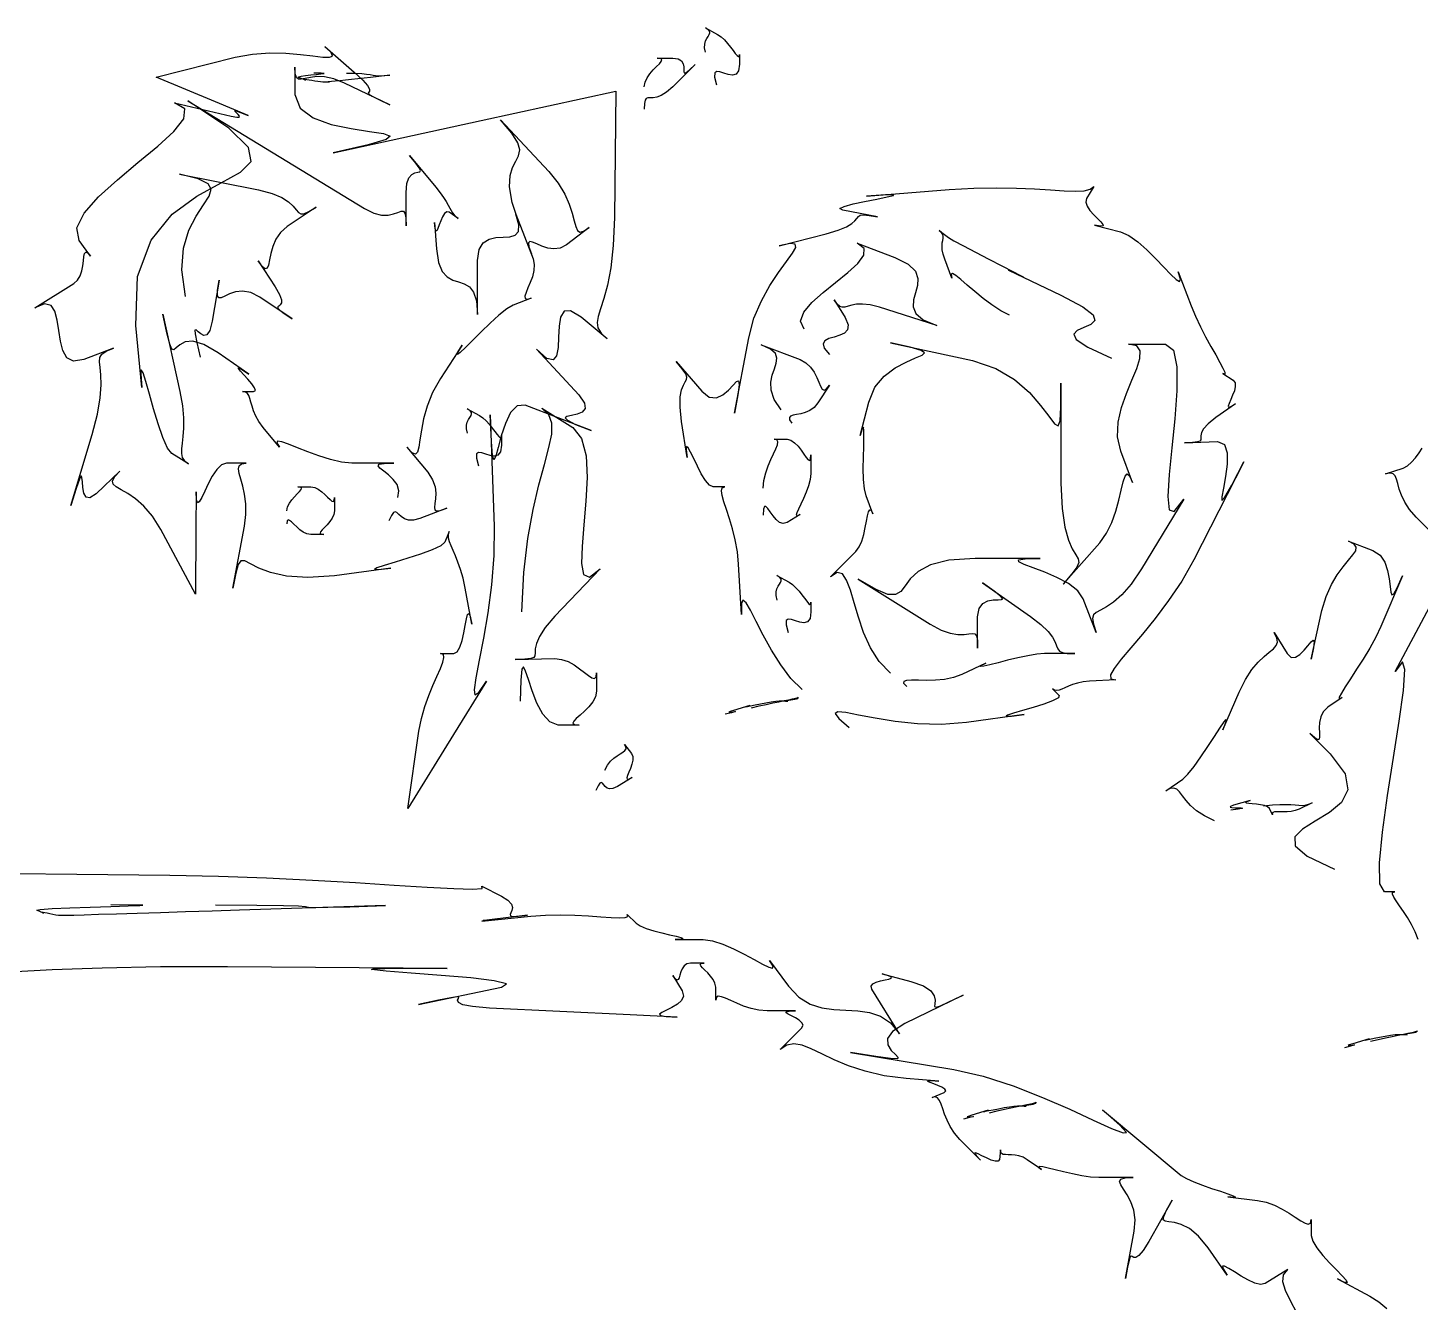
# Model space of a CAD drawing. Extents: x 1 to 224, y 2 to 223.
# Drawn here: x 104.1 to 162.6, y 169.8 to 223.3 of the extents above; entities that cross this region are included whole.
import ezdxf

# ---------------------------------------------------------------- set-up
doc = ezdxf.new("R2010")
doc.units = 0

msp = doc.modelspace()

# ---------------------------------------------------------------- linework, layer by layer
for points in [[(132.579, 222.25), (132.536, 222.438), (132.538, 222.594), (132.571, 222.723), (132.622, 222.829), (132.679, 222.917), (132.727, 222.993), (132.753, 223.062), (132.745, 223.129), (132.689, 223.198), (132.572, 223.275), (133.079, 223), (133.228, 222.899), (133.369, 222.768), (133.501, 222.62), (133.622, 222.468), (133.729, 222.323), (133.822, 222.2), (133.897, 222.11), (133.953, 222.065), (133.988, 222.078), (134, 222.162), (134, 221.75), (133.961, 221.47), (133.856, 221.329), (133.705, 221.291), (133.529, 221.319), (133.347, 221.378), (133.178, 221.433), (133.044, 221.447), (132.962, 221.384), (132.954, 221.209), (133.039, 220.886)], [(120.54, 193.75), (120.642, 194.275), (120.785, 194.774), (120.952, 195.24), (121.128, 195.666), (121.296, 196.045), (121.44, 196.371), (121.544, 196.636), (121.591, 196.834), (121.565, 196.957), (121.45, 197), (122, 197), (122.148, 197.075), (122.264, 197.274), (122.355, 197.553), (122.426, 197.871), (122.484, 198.186), (122.534, 198.455), (122.581, 198.637), (122.632, 198.69), (122.693, 198.57), (122.768, 198.238), (122.485, 199.75), (122.392, 200.172), (122.288, 200.535), (122.18, 200.845), (122.073, 201.11), (121.974, 201.336), (121.889, 201.531), (121.824, 201.7), (121.787, 201.852), (121.782, 201.992), (121.816, 202.128), (121.629, 201.674), (121.456, 201.525), (121.094, 201.357), (120.61, 201.18), (120.069, 201.005), (119.538, 200.843), (119.084, 200.704), (118.773, 200.598), (118.67, 200.537), (118.843, 200.531), (119.358, 200.589), (116.999, 200.273), (115.87, 200.191), (114.986, 200.251), (114.313, 200.402), (113.818, 200.593), (113.467, 200.774), (113.228, 200.894), (113.067, 200.902), (112.951, 200.747), (112.846, 200.38), (112.719, 199.748), (113.216, 202.349), (113.276, 202.846), (113.271, 203.293), (113.221, 203.689), (113.145, 204.034), (113.064, 204.327), (112.998, 204.568), (112.968, 204.756), (112.992, 204.891), (113.092, 204.973), (113.287, 205), (112.455, 205), (112.246, 204.925), (112.048, 204.726), (111.864, 204.448), (111.696, 204.131), (111.547, 203.818), (111.419, 203.552), (111.316, 203.374), (111.24, 203.327), (111.194, 203.453), (111.18, 203.795), (111.17, 202.25), (111.152, 199.5), (111.152, 199.5), (109.7, 202.207), (109.7, 202.207), (109.346, 202.771), (108.984, 203.193), (108.633, 203.502), (108.311, 203.722), (108.035, 203.88), (107.824, 204.002), (107.695, 204.116), (107.666, 204.246), (107.757, 204.419), (107.983, 204.662), (106.981, 203.707), (106.727, 203.538), (106.565, 203.57), (106.472, 203.737), (106.426, 203.975), (106.407, 204.218), (106.391, 204.401), (106.357, 204.458), (106.283, 204.323), (106.147, 203.932), (105.928, 203.219), (106.822, 206.206), (107.042, 207.058), (107.157, 207.743), (107.194, 208.283), (107.183, 208.7), (107.153, 209.015), (107.131, 209.251), (107.148, 209.427), (107.23, 209.568), (107.408, 209.693), (107.71, 209.826), (106.466, 209.349), (106.041, 209.279), (105.759, 209.422), (105.585, 209.722), (105.483, 210.123), (105.418, 210.57), (105.355, 211.005), (105.258, 211.374), (105.091, 211.619), (104.819, 211.684), (104.406, 211.515), (106.055, 212.534), (106.207, 212.674), (106.312, 212.859), (106.38, 213.07), (106.422, 213.289), (106.449, 213.495), (106.473, 213.671), (106.504, 213.798), (106.553, 213.855), (106.631, 213.825), (106.749, 213.688), (106.277, 214.343), (106.176, 214.873), (106.484, 215.496), (107.089, 216.182), (107.879, 216.898), (108.743, 217.615), (109.57, 218.302), (110.249, 218.927), (110.668, 219.46), (110.715, 219.871), (110.281, 220.127), (112.658, 219.563), (112.887, 219.521), (112.989, 219.529), (113, 219.572), (112.952, 219.635), (112.881, 219.703), (112.82, 219.761), (112.805, 219.794), (112.87, 219.787), (113.048, 219.725), (113.375, 219.594), (112, 220.165), (109.5, 221.203), (109.5, 221.203), (112.826, 222.042), (112.826, 222.042), (113.558, 222.175), (114.274, 222.222), (114.95, 222.207), (115.563, 222.157), (116.088, 222.095), (116.504, 222.046), (116.785, 222.037), (116.91, 222.092), (116.854, 222.235), (116.595, 222.492), (117.826, 221.417), (118.186, 221.079), (118.383, 220.85), (118.46, 220.705), (118.461, 220.621), (118.43, 220.572), (118.409, 220.537), (118.443, 220.49), (118.576, 220.408), (118.851, 220.268), (119.313, 220.044), (117.417, 220.954), (116.964, 221.131), (116.577, 221.213), (116.251, 221.226), (115.982, 221.196), (115.767, 221.152), (115.599, 221.118), (115.477, 221.122), (115.394, 221.191), (115.348, 221.35), (115.333, 221.628), (115.333, 220.477), (115.546, 219.904), (116.097, 219.497), (116.854, 219.222), (117.688, 219.042), (118.466, 218.924), (119.058, 218.832), (119.333, 218.732), (119.16, 218.587), (118.407, 218.363), (116.943, 218.024), (123.151, 219.381), (128.802, 220.616), (128.802, 220.616), (128.749, 215.311), (128.749, 215.311), (128.701, 214.14), (128.596, 213.205), (128.457, 212.472), (128.308, 211.908), (128.17, 211.48), (128.067, 211.154), (128.021, 210.898), (128.054, 210.677), (128.189, 210.46), (128.45, 210.212), (127.348, 211.126), (126.908, 211.398), (126.635, 211.373), (126.488, 211.129), (126.425, 210.743), (126.404, 210.293), (126.384, 209.856), (126.322, 209.509), (126.177, 209.33), (125.907, 209.397), (125.47, 209.786), (127.25, 207.864), (127.496, 207.52), (127.521, 207.288), (127.394, 207.142), (127.179, 207.055), (126.943, 207.003), (126.753, 206.96), (126.674, 206.9), (126.774, 206.798), (127.117, 206.627), (127.771, 206.362), (125, 207.43), (124.663, 207.408), (124.388, 207.122), (124.169, 206.669), (123.998, 206.147), (123.866, 205.653), (123.766, 205.285), (123.691, 205.14), (123.633, 205.316), (123.583, 205.91), (123.535, 207.02), (123.702, 202.352), (123.691, 201.114), (123.591, 199.887), (123.435, 198.716), (123.252, 197.645), (123.075, 196.72), (122.935, 195.984), (122.864, 195.484), (122.892, 195.263), (123.053, 195.366), (123.376, 195.839), (121.992, 193.598), (120.08, 190.5), (120.08, 190.5), (120.54, 193.75)], [(130, 220.8), (130.033, 220.994), (130.12, 221.178), (130.241, 221.35), (130.38, 221.508), (130.518, 221.648), (130.635, 221.768), (130.714, 221.866), (130.737, 221.939), (130.685, 221.984), (130.54, 222), (131.2, 222), (131.428, 221.967), (131.566, 221.883), (131.637, 221.766), (131.663, 221.637), (131.667, 221.517), (131.67, 221.424), (131.697, 221.379), (131.767, 221.403), (131.906, 221.514), (132.133, 221.733), (131.2, 220.8), (130.94, 220.572), (130.717, 220.434), (130.529, 220.363), (130.374, 220.337), (130.25, 220.333), (130.154, 220.33), (130.083, 220.303), (130.035, 220.233), (130.008, 220.094), (130, 219.867)], [(117.5, 221.375), (117.863, 221.37), (118.139, 221.356), (118.345, 221.337), (118.499, 221.316), (118.619, 221.294), (118.722, 221.276), (118.827, 221.263), (118.95, 221.26), (119.111, 221.268), (119.325, 221.291), (118.5, 221.188), (118.244, 221.157), (117.977, 221.128), (117.712, 221.102), (117.457, 221.077), (117.225, 221.055), (117.026, 221.036), (116.87, 221.021), (116.77, 221.01), (116.734, 221.002), (116.775, 221), (116.5, 221), (116.405, 221.005), (116.293, 221.019), (116.17, 221.038), (116.047, 221.059), (115.931, 221.081), (115.832, 221.099), (115.758, 221.112), (115.718, 221.115), (115.721, 221.107), (115.775, 221.084), (115.5, 221.188), (115.488, 221.218), (115.591, 221.247), (115.774, 221.273), (115.997, 221.298), (116.225, 221.32), (116.42, 221.339), (116.544, 221.354), (116.562, 221.365), (116.434, 221.373), (116.125, 221.375)], [(119.658, 203.551), (119.701, 203.841), (119.623, 204.096), (119.462, 204.316), (119.262, 204.504), (119.061, 204.66), (118.902, 204.785), (118.824, 204.881), (118.868, 204.948), (119.076, 204.987), (119.488, 205), (117.729, 205), (117.294, 205.041), (116.822, 205.149), (116.34, 205.302), (115.87, 205.475), (115.438, 205.647), (115.067, 205.794), (114.782, 205.893), (114.607, 205.922), (114.567, 205.857), (114.685, 205.675), (114, 206.5), (113.822, 206.742), (113.692, 206.973), (113.599, 207.188), (113.534, 207.384), (113.485, 207.559), (113.443, 207.71), (113.398, 207.832), (113.338, 207.923), (113.254, 207.98), (113.135, 208), (113.6, 208), (113.673, 208.045), (113.634, 208.163), (113.519, 208.328), (113.36, 208.517), (113.192, 208.704), (113.048, 208.864), (112.962, 208.972), (112.97, 209.003), (113.103, 208.932), (113.396, 208.735), (112.114, 209.633), (111.503, 209.986), (111.048, 210.115), (110.721, 210.087), (110.495, 209.972), (110.345, 209.837), (110.243, 209.75), (110.163, 209.781), (110.078, 209.996), (109.961, 210.465), (109.785, 211.256), (110.498, 208.008), (110.606, 207.404), (110.653, 206.895), (110.656, 206.471), (110.633, 206.119), (110.599, 205.831), (110.572, 205.595), (110.568, 205.401), (110.605, 205.238), (110.699, 205.096), (110.867, 204.964), (110.164, 205.398), (109.982, 205.633), (109.787, 206.074), (109.59, 206.647), (109.399, 207.278), (109.223, 207.895), (109.072, 208.423), (108.956, 208.788), (108.883, 208.918), (108.864, 208.738), (108.906, 208.174), (108.651, 210.774), (108.723, 212.838), (109.291, 214.358), (110.181, 215.445), (111.22, 216.209), (112.233, 216.761), (113.047, 217.211), (113.489, 217.67), (113.384, 218.248), (112.56, 219.056), (110.842, 220.204), (118.25, 215.685), (118.64, 215.494), (118.972, 215.415), (119.248, 215.415), (119.473, 215.462), (119.652, 215.526), (119.789, 215.573), (119.888, 215.572), (119.953, 215.49), (119.989, 215.297), (120, 214.961), (120, 216.359), (120.034, 216.739), (120.121, 216.982), (120.24, 217.12), (120.369, 217.186), (120.487, 217.213), (120.572, 217.234), (120.602, 217.282), (120.555, 217.391), (120.411, 217.593), (120.147, 217.921), (121.25, 216.58), (121.433, 216.347), (121.575, 216.148), (121.685, 215.978), (121.769, 215.833), (121.836, 215.71), (121.894, 215.603), (121.95, 215.511), (122.013, 215.427), (122.091, 215.349), (122.19, 215.272), (121.812, 215.53), (121.705, 215.551), (121.61, 215.479), (121.527, 215.343), (121.454, 215.174), (121.391, 215), (121.337, 214.851), (121.291, 214.757), (121.252, 214.747), (121.219, 214.852), (121.192, 215.1), (121.275, 214), (121.365, 213.424), (121.521, 213.045), (121.724, 212.815), (121.957, 212.684), (122.203, 212.604), (122.443, 212.525), (122.66, 212.399), (122.837, 212.176), (122.956, 211.808), (123, 211.245), (123, 213.5), (123.065, 213.966), (123.237, 214.253), (123.484, 214.407), (123.774, 214.47), (124.075, 214.489), (124.354, 214.506), (124.58, 214.567), (124.719, 214.717), (124.74, 214.999), (124.61, 215.458), (125.33, 213.583), (125.38, 213.339), (125.364, 213.083), (125.302, 212.826), (125.214, 212.58), (125.119, 212.354), (125.039, 212.16), (124.992, 212.009), (124.999, 211.913), (125.079, 211.882), (125.253, 211.927), (124.495, 211.637), (124.226, 211.481), (123.894, 211.215), (123.526, 210.879), (123.151, 210.514), (122.798, 210.159), (122.496, 209.856), (122.273, 209.643), (122.157, 209.562), (122.177, 209.653), (122.362, 209.956), (121.44, 208.549), (121.113, 207.964), (120.885, 207.397), (120.736, 206.864), (120.643, 206.385), (120.584, 205.978), (120.537, 205.662), (120.48, 205.454), (120.392, 205.373), (120.25, 205.437), (120.033, 205.665), (120.907, 204.612), (121.112, 204.301), (121.219, 204.007), (121.253, 203.737), (121.242, 203.498), (121.212, 203.297), (121.19, 203.141), (121.202, 203.037), (121.274, 202.991), (121.434, 203.01), (121.708, 203.102), (120.576, 202.668), (120.309, 202.599), (120.096, 202.605), (119.93, 202.664), (119.8, 202.751), (119.698, 202.844), (119.614, 202.919), (119.54, 202.953), (119.466, 202.922), (119.384, 202.804), (119.283, 202.574)], [(124.75, 215.063), (124.453, 215.94), (124.342, 216.593), (124.365, 217.069), (124.471, 217.416), (124.608, 217.68), (124.726, 217.908), (124.771, 218.149), (124.694, 218.449), (124.442, 218.855), (123.965, 219.415), (125.99, 217.241), (126.384, 216.756), (126.664, 216.295), (126.853, 215.87), (126.976, 215.492), (127.058, 215.174), (127.123, 214.927), (127.195, 214.763), (127.297, 214.694), (127.456, 214.731), (127.694, 214.887), (126.74, 214.158), (126.476, 214.022), (126.208, 213.99), (125.946, 214.029), (125.702, 214.111), (125.488, 214.204), (125.315, 214.279), (125.196, 214.304), (125.14, 214.249), (125.161, 214.085), (125.269, 213.781)], [(110.737, 211.996), (110.581, 213.11), (110.653, 214.027), (110.877, 214.773), (111.181, 215.369), (111.489, 215.839), (111.727, 216.207), (111.819, 216.496), (111.693, 216.73), (111.273, 216.932), (110.485, 217.125), (113.809, 216.468), (114.376, 216.321), (114.784, 216.149), (115.065, 215.967), (115.253, 215.792), (115.38, 215.639), (115.477, 215.523), (115.577, 215.461), (115.713, 215.467), (115.917, 215.558), (116.221, 215.748), (115.005, 214.929), (114.729, 214.683), (114.535, 214.396), (114.404, 214.092), (114.32, 213.795), (114.263, 213.528), (114.218, 213.315), (114.165, 213.181), (114.088, 213.15), (113.969, 213.245), (113.791, 213.49), (114.505, 212.395), (114.688, 212.076), (114.764, 211.859), (114.764, 211.722), (114.719, 211.642), (114.659, 211.595), (114.615, 211.559), (114.617, 211.51), (114.698, 211.426), (114.887, 211.284), (115.215, 211.06), (113.855, 211.968), (113.475, 212.159), (113.136, 212.22), (112.841, 212.19), (112.592, 212.108), (112.39, 212.012), (112.237, 211.941), (112.134, 211.932), (112.083, 212.026), (112.086, 212.261), (112.145, 212.674), (111.855, 210.955), (111.755, 210.567), (111.634, 210.388), (111.504, 210.359), (111.377, 210.422), (111.266, 210.518), (111.181, 210.589), (111.136, 210.576), (111.141, 210.421), (111.209, 210.066), (111.352, 209.452)], [(136.625, 195.5), (136.159, 195.96), (135.731, 196.527), (135.343, 197.149), (135, 197.774), (134.705, 198.348), (134.462, 198.82), (134.274, 199.138), (134.145, 199.249), (134.079, 199.101), (134.08, 198.641), (133.963, 200.75), (133.91, 201.275), (133.818, 201.774), (133.701, 202.24), (133.575, 202.666), (133.452, 203.045), (133.346, 203.371), (133.273, 203.636), (133.245, 203.834), (133.276, 203.957), (133.382, 204), (132.892, 204), (132.736, 204.075), (132.568, 204.274), (132.396, 204.553), (132.23, 204.871), (132.077, 205.186), (131.945, 205.455), (131.844, 205.637), (131.782, 205.69), (131.766, 205.57), (131.807, 205.238), (131.57, 206.75), (131.505, 207.35), (131.511, 207.781), (131.564, 208.079), (131.643, 208.277), (131.723, 208.408), (131.782, 208.508), (131.796, 208.61), (131.743, 208.747), (131.599, 208.955), (131.341, 209.266), (132.415, 208.017), (132.732, 207.771), (133.031, 207.742), (133.302, 207.861), (133.539, 208.061), (133.733, 208.272), (133.877, 208.425), (133.963, 208.454), (133.984, 208.288), (133.931, 207.86), (133.796, 207.101), (134.389, 210.259), (134.609, 211.08), (134.918, 211.814), (135.276, 212.458), (135.64, 213.007), (135.97, 213.459), (136.224, 213.81), (136.363, 214.056), (136.343, 214.193), (136.125, 214.219), (135.667, 214.129), (137.639, 214.624), (138.149, 214.774), (138.497, 214.919), (138.718, 215.054), (138.85, 215.174), (138.929, 215.275), (138.991, 215.353), (139.072, 215.403), (139.21, 215.42), (139.441, 215.4), (139.801, 215.339), (138.345, 215.617), (138.22, 215.688), (138.392, 215.779), (138.768, 215.882), (139.256, 215.988), (139.763, 216.088), (140.196, 216.174), (140.463, 216.237), (140.471, 216.268), (140.127, 216.259), (139.339, 216.201), (142.809, 216.485), (143.834, 216.545), (144.775, 216.562), (145.629, 216.546), (146.392, 216.511), (147.061, 216.47), (147.633, 216.436), (148.103, 216.42), (148.47, 216.436), (148.73, 216.496), (148.879, 216.613), (148.57, 216.114), (148.536, 215.956), (148.594, 215.783), (148.717, 215.603), (148.874, 215.427), (149.036, 215.265), (149.175, 215.125), (149.261, 215.019), (149.265, 214.955), (149.158, 214.944), (148.912, 214.995), (149.999, 214.71), (150.346, 214.556), (150.721, 214.289), (151.104, 213.951), (151.477, 213.583), (151.821, 213.226), (152.116, 212.919), (152.342, 212.705), (152.481, 212.625), (152.514, 212.717), (152.42, 213.025), (152.963, 211.597), (153.144, 211.163), (153.352, 210.727), (153.572, 210.302), (153.791, 209.902), (153.995, 209.541), (154.169, 209.23), (154.301, 208.984), (154.376, 208.816), (154.38, 208.74), (154.299, 208.768), (154.725, 208.485), (154.809, 208.372), (154.82, 208.217), (154.779, 208.035), (154.707, 207.845), (154.626, 207.663), (154.556, 207.508), (154.52, 207.396), (154.539, 207.344), (154.633, 207.37), (154.825, 207.492), (154, 206.909), (153.68, 206.653), (153.49, 206.445), (153.396, 206.278), (153.367, 206.147), (153.368, 206.048), (153.368, 205.976), (153.333, 205.925), (153.23, 205.892), (153.026, 205.869), (152.689, 205.854), (154.073, 205.9), (154.361, 205.775), (154.482, 205.433), (154.483, 204.958), (154.414, 204.435), (154.321, 203.95), (154.253, 203.586), (154.257, 203.43), (154.382, 203.565), (154.675, 204.078), (155.184, 205.052), (153.073, 200.94), (152.567, 200.048), (152.02, 199.226), (151.461, 198.481), (150.922, 197.817), (150.433, 197.242), (150.024, 196.761), (149.727, 196.38), (149.572, 196.104), (149.589, 195.941), (149.809, 195.896), (148.703, 195.844), (148.427, 195.816), (148.189, 195.766), (147.984, 195.701), (147.809, 195.63), (147.659, 195.56), (147.53, 195.501), (147.418, 195.46), (147.318, 195.445), (147.227, 195.464), (147.141, 195.526), (147.427, 195.24), (147.389, 195.139), (147.15, 195.015), (146.776, 194.879), (146.333, 194.74), (145.888, 194.61), (145.507, 194.498), (145.257, 194.415), (145.204, 194.372), (145.416, 194.379), (145.958, 194.446), (143.527, 194.11), (142.477, 194.029), (141.468, 194.055), (140.531, 194.152), (139.698, 194.286), (138.999, 194.422), (138.465, 194.525), (138.128, 194.559), (138.019, 194.49), (138.169, 194.282), (138.609, 193.901)], [(145.335, 211.208), (144.969, 211.395), (144.597, 211.638), (144.23, 211.915), (143.883, 212.2), (143.567, 212.471), (143.296, 212.704), (143.083, 212.873), (142.94, 212.956), (142.882, 212.928), (142.92, 212.765), (142.616, 213.558), (142.546, 213.777), (142.513, 213.96), (142.507, 214.114), (142.517, 214.242), (142.535, 214.35), (142.55, 214.442), (142.553, 214.525), (142.533, 214.603), (142.48, 214.681), (142.386, 214.763), (142.781, 214.474), (143.007, 214.337), (143.406, 214.119), (143.916, 213.852), (144.472, 213.564), (145.014, 213.286), (145.478, 213.048), (145.801, 212.88), (145.921, 212.812), (145.775, 212.874), (145.3, 213.096), (147.5, 212.055), (148.422, 211.566), (148.855, 211.221), (148.923, 210.983), (148.751, 210.819), (148.463, 210.692), (148.183, 210.569), (148.035, 210.413), (148.144, 210.191), (148.633, 209.868), (149.627, 209.407)], [(136.714, 210.619), (136.568, 210.955), (136.701, 211.334), (137.039, 211.742), (137.508, 212.164), (138.035, 212.587), (138.545, 212.998), (138.966, 213.382), (139.222, 213.725), (139.241, 214.014), (138.948, 214.234), (140.526, 213.629), (141.085, 213.349), (141.386, 213.057), (141.493, 212.756), (141.473, 212.452), (141.389, 212.148), (141.306, 211.848), (141.289, 211.557), (141.404, 211.278), (141.714, 211.016), (142.285, 210.775), (139.875, 211.54), (139.486, 211.639), (139.172, 211.675), (138.92, 211.667), (138.72, 211.631), (138.56, 211.587), (138.43, 211.551), (138.317, 211.542), (138.211, 211.577), (138.1, 211.675), (137.973, 211.852), (138.434, 211.107), (138.561, 210.81), (138.54, 210.601), (138.408, 210.46), (138.207, 210.365), (137.977, 210.294), (137.757, 210.226), (137.587, 210.139), (137.507, 210.013), (137.558, 209.825), (137.779, 209.554)], [(135.75, 207.233), (135.463, 207.676), (135.333, 208.064), (135.318, 208.402), (135.377, 208.698), (135.468, 208.959), (135.547, 209.191), (135.574, 209.401), (135.506, 209.596), (135.301, 209.783), (134.917, 209.969), (136.542, 209.345), (136.792, 209.208), (136.984, 209.024), (137.131, 208.814), (137.242, 208.598), (137.329, 208.394), (137.402, 208.224), (137.473, 208.107), (137.551, 208.063), (137.648, 208.112), (137.774, 208.273), (137.292, 207.527), (137.135, 207.34), (136.954, 207.211), (136.763, 207.126), (136.574, 207.072), (136.4, 207.036), (136.253, 207.006), (136.147, 206.968), (136.094, 206.909), (136.106, 206.816), (136.197, 206.677)], [(140.335, 196.176), (139.863, 196.665), (139.495, 197.248), (139.212, 197.881), (138.991, 198.524), (138.813, 199.135), (138.657, 199.67), (138.5, 200.088), (138.322, 200.348), (138.103, 200.406), (137.821, 200.221), (138.889, 201.289), (139.029, 201.481), (139.137, 201.727), (139.22, 202.004), (139.284, 202.289), (139.335, 202.559), (139.379, 202.789), (139.421, 202.959), (139.469, 203.043), (139.529, 203.019), (139.605, 202.865), (139.314, 203.624), (139.246, 203.917), (139.211, 204.314), (139.2, 204.771), (139.205, 205.247), (139.216, 205.7), (139.226, 206.089), (139.225, 206.37), (139.205, 206.503), (139.157, 206.445), (139.073, 206.154), (139.425, 207.558), (139.688, 208.183), (140.079, 208.655), (140.535, 208.999), (140.995, 209.243), (141.396, 209.413), (141.676, 209.533), (141.773, 209.632), (141.623, 209.734), (141.166, 209.865), (140.339, 210.053), (143.783, 209.306), (144.761, 208.976), (145.55, 208.505), (146.171, 207.963), (146.644, 207.425), (146.99, 206.964), (147.227, 206.652), (147.377, 206.562), (147.459, 206.768), (147.493, 207.342), (147.5, 208.358), (147.5, 204.157), (147.544, 203.088), (147.657, 202.307), (147.811, 201.761), (147.975, 201.393), (148.123, 201.151), (148.224, 200.979), (148.25, 200.824), (148.172, 200.631), (147.962, 200.347), (147.59, 199.916), (149.131, 201.657), (149.416, 202.057), (149.637, 202.511), (149.806, 202.986), (149.933, 203.449), (150.032, 203.868), (150.114, 204.212), (150.19, 204.448), (150.272, 204.543), (150.372, 204.467), (150.502, 204.185), (150.006, 205.5), (149.878, 206.1), (149.907, 206.717), (150.047, 207.332), (150.252, 207.926), (150.479, 208.481), (150.681, 208.977), (150.813, 209.396), (150.83, 209.719), (150.687, 209.927), (150.339, 210), (151.892, 210), (152.223, 209.739), (152.365, 209.041), (152.369, 208.039), (152.284, 206.864), (152.159, 205.645), (152.043, 204.515), (151.986, 203.603), (152.037, 203.042), (152.246, 202.961), (152.662, 203.492), (150.876, 200.556), (150.445, 199.922), (150.052, 199.47), (149.704, 199.163), (149.406, 198.962), (149.163, 198.831), (148.981, 198.732), (148.867, 198.625), (148.824, 198.475), (148.86, 198.243), (148.979, 197.89), (148.436, 199.306), (148.201, 199.643), (147.81, 199.939), (147.327, 200.197), (146.815, 200.417), (146.335, 200.599), (145.952, 200.747), (145.726, 200.859), (145.722, 200.938), (146.002, 200.985), (146.629, 201), (143.893, 201), (142.789, 200.924), (142.015, 200.727), (141.5, 200.453), (141.17, 200.147), (140.951, 199.852), (140.771, 199.614), (140.557, 199.477), (140.235, 199.486), (139.733, 199.686), (138.977, 200.12), (142, 198.232), (142.464, 197.985), (142.853, 197.852), (143.173, 197.802), (143.43, 197.806), (143.63, 197.832), (143.78, 197.851), (143.886, 197.831), (143.953, 197.741), (143.989, 197.553), (144, 197.233), (144, 198.548), (144.06, 198.894), (144.215, 199.105), (144.426, 199.213), (144.653, 199.254), (144.86, 199.26), (145.005, 199.267), (145.052, 199.306), (144.961, 199.414), (144.693, 199.623), (144.209, 199.967), (146.223, 198.557), (146.659, 198.22), (146.955, 197.931), (147.142, 197.688), (147.253, 197.487), (147.318, 197.326), (147.37, 197.2), (147.44, 197.108), (147.56, 197.046), (147.762, 197.011), (148.076, 197), (146.804, 197), (146.489, 196.976), (146.105, 196.912), (145.683, 196.823), (145.257, 196.721), (144.856, 196.62), (144.512, 196.534), (144.257, 196.475), (144.122, 196.459), (144.139, 196.497), (144.339, 196.603), (143.332, 196.119), (142.985, 195.993), (142.609, 195.92), (142.225, 195.886), (141.853, 195.878), (141.513, 195.882), (141.227, 195.886), (141.014, 195.875), (140.896, 195.836), (140.892, 195.756), (141.024, 195.621)], [(122.579, 206.25), (122.536, 206.438), (122.538, 206.594), (122.571, 206.723), (122.622, 206.829), (122.679, 206.917), (122.727, 206.993), (122.753, 207.062), (122.745, 207.129), (122.689, 207.198), (122.572, 207.275), (123.079, 207), (123.228, 206.899), (123.369, 206.768), (123.501, 206.62), (123.622, 206.468), (123.729, 206.323), (123.822, 206.2), (123.897, 206.11), (123.953, 206.065), (123.988, 206.078), (124, 206.162), (124, 205.75), (123.961, 205.47), (123.856, 205.329), (123.705, 205.291), (123.529, 205.319), (123.347, 205.378), (123.178, 205.433), (123.044, 205.447), (122.962, 205.384), (122.954, 205.209), (123.039, 204.886)], [(124.863, 198.75), (124.948, 200.405), (125.117, 201.833), (125.338, 203.054), (125.58, 204.084), (125.81, 204.943), (125.999, 205.649), (126.114, 206.219), (126.123, 206.673), (125.996, 207.028), (125.701, 207.303), (127, 206.5), (127.373, 206.037), (127.558, 205.308), (127.602, 204.401), (127.555, 203.406), (127.468, 202.41), (127.389, 201.504), (127.368, 200.777), (127.454, 200.316), (127.698, 200.212), (128.147, 200.554), (126.25, 198.575), (125.843, 198.103), (125.597, 197.722), (125.47, 197.422), (125.423, 197.194), (125.417, 197.027), (125.41, 196.91), (125.363, 196.835), (125.237, 196.79), (124.99, 196.766), (124.583, 196.752), (126.25, 196.792), (126.533, 196.76), (126.802, 196.664), (127.052, 196.526), (127.282, 196.367), (127.486, 196.21), (127.661, 196.076), (127.804, 195.985), (127.91, 195.961), (127.977, 196.024), (128, 196.196), (128, 195.417), (127.956, 195.188), (127.839, 194.97), (127.675, 194.767), (127.489, 194.581), (127.304, 194.416), (127.146, 194.274), (127.04, 194.159), (127.009, 194.073), (127.079, 194.019), (127.274, 194), (126.387, 194), (126.035, 194.129), (125.74, 194.464), (125.495, 194.925), (125.297, 195.433), (125.139, 195.907), (125.018, 196.27), (124.928, 196.441), (124.863, 196.341), (124.82, 195.89), (124.792, 195.01)], [(135, 203.941), (135.027, 204.274), (135.1, 204.59), (135.201, 204.885), (135.317, 205.155), (135.431, 205.395), (135.529, 205.601), (135.595, 205.769), (135.614, 205.895), (135.571, 205.973), (135.45, 206), (136, 206), (136.162, 205.96), (136.315, 205.856), (136.459, 205.71), (136.59, 205.543), (136.706, 205.379), (136.806, 205.237), (136.888, 205.142), (136.949, 205.115), (136.987, 205.177), (137, 205.352), (137, 204.559), (136.973, 204.309), (136.9, 204.043), (136.799, 203.774), (136.683, 203.514), (136.569, 203.275), (136.471, 203.07), (136.405, 202.912), (136.386, 202.812), (136.429, 202.784), (136.55, 202.84), (136, 202.5), (135.838, 202.457), (135.685, 202.51), (135.541, 202.631), (135.41, 202.788), (135.294, 202.951), (135.194, 203.091), (135.112, 203.177), (135.051, 203.179), (135.013, 203.066), (135, 202.809)], [(163.756, 201.387), (162.414, 202.729), (162.132, 203.052), (161.931, 203.361), (161.794, 203.649), (161.702, 203.91), (161.638, 204.138), (161.585, 204.325), (161.525, 204.466), (161.441, 204.554), (161.315, 204.582), (161.129, 204.543), (161.866, 204.789), (162.049, 204.886), (162.223, 205.039), (162.386, 205.226), (162.535, 205.428), (162.667, 205.622)], [(115, 203), (115.027, 203.162), (115.1, 203.315), (115.201, 203.459), (115.317, 203.59), (115.431, 203.706), (115.529, 203.806), (115.595, 203.888), (115.614, 203.949), (115.571, 203.987), (115.45, 204), (116, 204), (116.162, 203.973), (116.315, 203.9), (116.459, 203.799), (116.59, 203.683), (116.706, 203.569), (116.806, 203.471), (116.888, 203.405), (116.949, 203.386), (116.987, 203.429), (117, 203.55), (117, 203), (116.973, 202.838), (116.9, 202.685), (116.799, 202.541), (116.683, 202.41), (116.569, 202.294), (116.471, 202.194), (116.405, 202.112), (116.386, 202.051), (116.429, 202.013), (116.55, 202), (116, 202), (115.838, 202.027), (115.685, 202.1), (115.541, 202.201), (115.41, 202.317), (115.294, 202.431), (115.194, 202.529), (115.112, 202.595), (115.051, 202.614), (115.013, 202.571), (115, 202.45)], [(153.941, 189.981), (153.522, 190.183), (153.195, 190.401), (152.943, 190.624), (152.75, 190.838), (152.6, 191.031), (152.475, 191.19), (152.359, 191.303), (152.235, 191.356), (152.087, 191.338), (151.898, 191.236), (152.615, 191.731), (152.83, 191.934), (153.091, 192.26), (153.377, 192.663), (153.667, 193.097), (153.939, 193.517), (154.173, 193.876), (154.346, 194.13), (154.438, 194.231), (154.426, 194.136), (154.29, 193.797), (154.975, 195.382), (155.242, 195.918), (155.515, 196.331), (155.781, 196.644), (156.028, 196.878), (156.245, 197.056), (156.42, 197.201), (156.54, 197.334), (156.594, 197.477), (156.569, 197.653), (156.454, 197.883), (157.001, 196.999), (157.167, 196.843), (157.348, 196.848), (157.533, 196.964), (157.71, 197.142), (157.868, 197.333), (157.998, 197.488), (158.088, 197.558), (158.127, 197.493), (158.104, 197.245), (158.009, 196.764), (158.458, 198.81), (158.632, 199.402), (158.853, 199.898), (159.1, 200.31), (159.349, 200.647), (159.577, 200.921), (159.759, 201.142), (159.874, 201.321), (159.897, 201.469), (159.806, 201.597), (159.576, 201.716), (160.597, 201.325), (160.895, 201.127), (161.093, 200.835), (161.215, 200.492), (161.284, 200.141), (161.321, 199.824), (161.351, 199.585), (161.395, 199.466), (161.476, 199.51), (161.619, 199.761), (161.844, 200.261), (160.929, 198.132), (160.716, 197.685), (160.463, 197.227), (160.19, 196.773), (159.915, 196.341), (159.658, 195.948), (159.437, 195.611), (159.273, 195.346), (159.183, 195.172), (159.187, 195.104), (159.305, 195.161), (158.703, 194.746), (158.514, 194.562), (158.406, 194.343), (158.356, 194.11), (158.345, 193.882), (158.353, 193.676), (158.358, 193.512), (158.34, 193.409), (158.28, 193.385), (158.156, 193.46), (157.948, 193.652), (158.804, 192.796), (159.434, 191.954), (159.542, 191.284), (159.272, 190.751), (158.769, 190.322), (158.178, 189.96), (157.645, 189.631), (157.314, 189.301), (157.331, 188.935), (157.84, 188.497), (158.987, 187.953)], [(135.579, 199.25), (135.536, 199.438), (135.538, 199.594), (135.571, 199.723), (135.622, 199.829), (135.679, 199.917), (135.727, 199.993), (135.753, 200.062), (135.745, 200.129), (135.689, 200.198), (135.572, 200.275), (136.079, 200), (136.228, 199.899), (136.369, 199.768), (136.501, 199.62), (136.622, 199.468), (136.729, 199.323), (136.822, 199.2), (136.897, 199.11), (136.953, 199.065), (136.988, 199.078), (137, 199.162), (137, 198.75), (136.961, 198.47), (136.856, 198.329), (136.705, 198.291), (136.529, 198.319), (136.347, 198.378), (136.178, 198.433), (136.044, 198.447), (135.962, 198.384), (135.954, 198.209), (136.039, 197.886)], [(162.5, 185), (162.376, 185.323), (162.222, 185.63), (162.051, 185.917), (161.878, 186.179), (161.714, 186.412), (161.574, 186.613), (161.47, 186.776), (161.416, 186.898), (161.426, 186.974), (161.513, 187), (161.082, 187), (160.886, 187.332), (160.876, 188.222), (161.002, 189.51), (161.216, 191.036), (161.466, 192.64), (161.703, 194.163), (161.878, 195.446), (161.94, 196.328), (161.84, 196.649), (161.528, 196.25), (162.977, 198.957)], [(134.5, 194.724), (134.821, 194.801), (135.122, 194.869), (135.4, 194.928), (135.653, 194.98), (135.877, 195.025), (136.069, 195.064), (136.226, 195.097), (136.346, 195.125), (136.426, 195.148), (136.463, 195.168), (136.417, 195.108), (136.385, 195.091), (136.324, 195.074), (136.244, 195.059), (136.156, 195.045), (136.07, 195.032), (135.997, 195.021), (135.946, 195.012), (135.928, 195.006), (135.954, 195.001), (136.033, 195), (135.667, 195), (135.525, 194.989), (135.332, 194.962), (135.11, 194.923), (134.878, 194.878), (134.657, 194.834), (134.468, 194.797), (134.331, 194.771), (134.266, 194.764), (134.295, 194.781), (134.438, 194.827), (133.75, 194.616), (133.603, 194.567), (133.555, 194.544), (133.579, 194.539), (133.647, 194.546), (133.73, 194.557), (133.8, 194.567), (133.831, 194.568), (133.793, 194.554), (133.659, 194.518), (133.4, 194.454)], [(128.343, 192.113), (128.454, 192.318), (128.584, 192.481), (128.723, 192.61), (128.863, 192.712), (128.993, 192.795), (129.104, 192.866), (129.188, 192.933), (129.235, 193.004), (129.234, 193.087), (129.178, 193.189), (129.47, 192.809), (129.524, 192.678), (129.525, 192.522), (129.486, 192.352), (129.425, 192.181), (129.358, 192.021), (129.301, 191.883), (129.27, 191.781), (129.281, 191.726), (129.35, 191.73), (129.493, 191.805), (128.874, 191.422), (128.688, 191.335), (128.546, 191.32), (128.439, 191.356), (128.359, 191.422), (128.298, 191.496), (128.247, 191.558), (128.197, 191.585), (128.14, 191.556), (128.068, 191.451), (127.971, 191.247)], [(156, 190.61), (156.377, 190.652), (156.688, 190.669), (156.945, 190.669), (157.157, 190.659), (157.334, 190.644), (157.487, 190.631), (157.625, 190.628), (157.758, 190.639), (157.896, 190.673), (158.05, 190.734), (157.5, 190.474), (157.331, 190.411), (157.16, 190.374), (156.991, 190.357), (156.831, 190.353), (156.686, 190.355), (156.561, 190.356), (156.463, 190.351), (156.398, 190.331), (156.37, 190.292), (156.387, 190.225), (156.25, 190.5), (156.175, 190.571), (156.047, 190.621), (155.884, 190.656), (155.707, 190.68), (155.534, 190.696), (155.387, 190.711), (155.284, 190.727), (155.245, 190.751), (155.289, 190.786), (155.438, 190.836), (154.75, 190.636), (154.617, 190.587), (154.605, 190.555), (154.68, 190.537), (154.805, 190.529), (154.945, 190.525), (155.065, 190.521), (155.128, 190.514), (155.1, 190.498), (154.944, 190.47), (154.625, 190.424)], [(99.642, 187.809), (110.079, 187.7), (112.128, 187.658), (114.143, 187.584), (116.076, 187.488), (117.878, 187.384), (119.498, 187.283), (120.889, 187.196), (122.001, 187.135), (122.786, 187.113), (123.193, 187.141), (123.175, 187.23), (124, 186.815), (124.279, 186.641), (124.421, 186.482), (124.464, 186.341), (124.445, 186.219), (124.4, 186.119), (124.367, 186.042), (124.383, 185.991), (124.486, 185.968), (124.712, 185.975), (125.099, 186.014), (123.5, 185.828), (123.279, 185.801), (123.242, 185.792), (123.335, 185.798), (123.505, 185.811), (123.7, 185.827), (123.865, 185.841), (123.95, 185.848), (123.899, 185.841), (123.661, 185.815), (123.182, 185.766), (125.238, 185.976), (125.861, 186.019), (126.484, 186.028), (127.089, 186.014), (127.657, 185.986), (128.171, 185.952), (128.612, 185.924), (128.961, 185.91), (129.202, 185.921), (129.315, 185.965), (129.282, 186.052), (129.655, 185.679), (129.823, 185.569), (130.082, 185.465), (130.397, 185.367), (130.734, 185.278), (131.058, 185.199), (131.336, 185.131), (131.533, 185.076), (131.615, 185.035), (131.548, 185.009), (131.297, 185), (132.476, 185), (132.861, 184.946), (133.294, 184.804), (133.748, 184.604), (134.195, 184.376), (134.61, 184.151), (134.966, 183.958), (135.236, 183.828), (135.393, 183.791), (135.413, 183.876), (135.266, 184.114), (136.059, 183.032), (136.493, 182.569), (136.962, 182.281), (137.454, 182.124), (137.96, 182.054), (138.47, 182.029), (138.974, 182.003), (139.46, 181.934), (139.92, 181.779), (140.342, 181.492), (140.717, 181.031), (139.558, 182.907), (139.527, 183.038), (139.6, 183.135), (139.743, 183.207), (139.923, 183.259), (140.11, 183.299), (140.269, 183.334), (140.369, 183.37), (140.376, 183.414), (140.26, 183.473), (139.986, 183.555), (141.195, 183.239), (141.724, 183.051), (142.032, 182.844), (142.176, 182.636), (142.213, 182.445), (142.2, 182.289), (142.195, 182.185), (142.254, 182.153), (142.435, 182.21), (142.795, 182.374), (143.392, 182.664), (140.946, 181.471), (140.427, 181.139), (140.221, 180.835), (140.234, 180.567), (140.374, 180.342), (140.548, 180.165), (140.663, 180.044), (140.625, 179.985), (140.342, 179.996), (139.72, 180.082), (138.667, 180.251), (143, 179.543), (144.232, 179.263), (145.496, 178.852), (146.73, 178.369), (147.87, 177.871), (148.854, 177.417), (149.62, 177.065), (150.104, 176.873), (150.244, 176.899), (149.977, 177.202), (149.241, 177.839), (152.549, 175.092), (152.764, 174.957), (153.073, 174.817), (153.438, 174.678), (153.822, 174.545), (154.191, 174.423), (154.507, 174.318), (154.733, 174.237), (154.834, 174.184), (154.772, 174.165), (154.512, 174.186), (155.75, 174.044), (156.114, 173.969), (156.459, 173.841), (156.782, 173.68), (157.077, 173.504), (157.339, 173.334), (157.564, 173.188), (157.748, 173.086), (157.885, 173.047), (157.97, 173.09), (158, 173.235), (158, 172.562), (158.068, 172.328), (158.246, 172.045), (158.496, 171.735), (158.781, 171.422), (159.063, 171.128), (159.305, 170.877), (159.468, 170.689), (159.515, 170.59), (159.408, 170.6), (159.11, 170.744), (160.466, 170.018), (160.847, 169.777), (161.18, 169.501)], [(112, 186.447), (113.74, 186.441), (114.849, 186.426), (115.477, 186.404), (115.778, 186.381), (115.9, 186.36), (115.996, 186.345), (116.217, 186.339), (116.715, 186.347), (117.639, 186.373), (119.142, 186.42), (113, 186.224), (111.855, 186.188), (110.744, 186.153), (109.69, 186.121), (108.714, 186.092), (107.841, 186.066), (107.091, 186.043), (106.487, 186.025), (106.051, 186.011), (105.807, 186.003), (105.775, 186), (105.5, 186), (105.405, 186.006), (105.293, 186.022), (105.17, 186.045), (105.047, 186.071), (104.931, 186.096), (104.832, 186.118), (104.758, 186.133), (104.718, 186.137), (104.721, 186.128), (104.775, 186.101), (104.5, 186.224), (104.639, 186.26), (105.139, 186.294), (105.88, 186.326), (106.74, 186.356), (107.597, 186.382), (108.33, 186.404), (108.819, 186.422), (108.941, 186.436), (108.575, 186.444), (107.6, 186.447)], [(157.407, 169.327), (157.135, 169.818), (156.927, 170.252), (156.816, 170.621), (156.839, 170.918), (157.03, 171.136), (156.076, 170.547), (155.884, 170.51), (155.634, 170.572), (155.351, 170.701), (155.059, 170.866), (154.782, 171.037), (154.545, 171.183), (154.372, 171.274), (154.287, 171.278), (154.314, 171.166), (154.479, 170.906), (153.675, 172.053), (153.269, 172.545), (152.89, 172.857), (152.551, 173.033), (152.261, 173.115), (152.031, 173.147), (151.873, 173.172), (151.796, 173.231), (151.812, 173.369), (151.93, 173.628), (152.163, 174.051), (151.186, 172.32), (150.947, 171.938), (150.77, 171.729), (150.643, 171.648), (150.555, 171.647), (150.494, 171.681), (150.45, 171.703), (150.41, 171.668), (150.364, 171.529), (150.299, 171.241), (150.206, 170.756), (150.579, 172.75), (150.616, 173.225), (150.557, 173.636), (150.435, 173.984), (150.282, 174.275), (150.131, 174.511), (150.014, 174.697), (149.962, 174.835), (150.01, 174.929), (150.188, 174.983), (150.529, 175), (149.083, 175), (148.744, 175.021), (148.371, 175.075), (147.987, 175.151), (147.61, 175.238), (147.262, 175.323), (146.964, 175.397), (146.736, 175.447), (146.599, 175.461), (146.573, 175.428), (146.679, 175.338), (146.083, 175.75), (145.906, 175.851), (145.734, 175.913), (145.57, 175.945), (145.419, 175.957), (145.284, 175.96), (145.167, 175.963), (145.074, 175.975), (145.006, 176.006), (144.968, 176.067), (144.964, 176.167), (144.92, 175.759), (144.863, 175.683), (144.737, 175.683), (144.565, 175.737), (144.371, 175.823), (144.181, 175.918), (144.018, 175.998), (143.907, 176.043), (143.872, 176.028), (143.937, 175.931), (144.127, 175.73), (143.257, 176.6), (143.027, 176.866), (142.85, 177.138), (142.716, 177.404), (142.614, 177.657), (142.534, 177.887), (142.465, 178.084), (142.396, 178.239), (142.317, 178.343), (142.217, 178.386), (142.086, 178.359), (142.588, 178.575), (142.667, 178.644), (142.626, 178.718), (142.503, 178.794), (142.334, 178.867), (142.154, 178.934), (142, 178.992), (141.909, 179.036), (141.917, 179.064), (142.06, 179.071), (142.375, 179.053), (141, 179.156), (140.078, 179.274), (139.275, 179.463), (138.579, 179.697), (137.978, 179.95), (137.46, 180.195), (137.014, 180.405), (136.627, 180.554), (136.288, 180.616), (135.984, 180.564), (135.705, 180.372), (136.609, 181.276), (136.667, 181.393), (136.622, 181.504), (136.505, 181.608), (136.35, 181.703), (136.186, 181.787), (136.047, 181.86), (135.962, 181.919), (135.965, 181.963), (136.087, 181.99), (136.358, 182), (135.167, 182), (134.816, 182.027), (134.484, 182.1), (134.173, 182.201), (133.889, 182.317), (133.636, 182.431), (133.419, 182.529), (133.243, 182.595), (133.111, 182.614), (133.028, 182.571), (133, 182.45), (133, 183), (132.971, 183.162), (132.895, 183.315), (132.787, 183.459), (132.665, 183.59), (132.543, 183.706), (132.44, 183.806), (132.37, 183.888), (132.349, 183.949), (132.395, 183.987), (132.523, 184), (131.941, 184), (131.789, 183.968), (131.678, 183.885), (131.599, 183.767), (131.543, 183.633), (131.502, 183.501), (131.466, 183.387), (131.427, 183.311), (131.376, 183.289), (131.304, 183.339), (131.204, 183.479), (131.597, 182.842), (131.656, 182.623), (131.572, 182.435), (131.391, 182.275), (131.162, 182.14), (130.93, 182.029), (130.743, 181.938), (130.647, 181.866), (130.69, 181.809), (130.918, 181.765), (131.378, 181.731), (129.406, 181.829), (123.5, 182.118), (123.5, 182.118), (122.786, 182.177), (122.379, 182.259), (122.198, 182.352), (122.164, 182.444), (122.196, 182.522), (122.213, 182.573), (122.134, 182.586), (121.88, 182.547), (121.368, 182.445), (120.519, 182.267), (124, 183), (124.21, 183.134), (123.704, 183.262), (122.714, 183.382), (121.471, 183.491), (120.209, 183.587), (119.159, 183.668), (118.553, 183.73), (118.623, 183.771), (119.601, 183.789), (121.719, 183.782), (112.5, 183.853), (109.689, 183.849), (107.244, 183.799), (105.143, 183.72), (103.36, 183.628)], [(160.5, 180.724), (160.821, 180.801), (161.122, 180.869), (161.4, 180.928), (161.653, 180.98), (161.877, 181.025), (162.069, 181.064), (162.226, 181.097), (162.346, 181.125), (162.426, 181.148), (162.463, 181.168), (162.417, 181.108), (162.385, 181.091), (162.324, 181.074), (162.244, 181.059), (162.156, 181.045), (162.07, 181.032), (161.997, 181.021), (161.946, 181.012), (161.928, 181.006), (161.954, 181.001), (162.033, 181), (161.667, 181), (161.525, 180.989), (161.332, 180.962), (161.11, 180.923), (160.878, 180.878), (160.657, 180.834), (160.468, 180.797), (160.331, 180.771), (160.266, 180.764), (160.295, 180.781), (160.438, 180.827), (159.75, 180.616), (159.603, 180.567), (159.555, 180.544), (159.579, 180.539), (159.647, 180.546), (159.73, 180.557), (159.8, 180.567), (159.831, 180.568), (159.793, 180.554), (159.659, 180.518), (159.4, 180.454)], [(144.5, 177.724), (144.821, 177.801), (145.122, 177.869), (145.4, 177.928), (145.653, 177.98), (145.877, 178.025), (146.069, 178.064), (146.226, 178.097), (146.346, 178.125), (146.426, 178.148), (146.463, 178.168), (146.417, 178.108), (146.385, 178.091), (146.324, 178.074), (146.244, 178.059), (146.156, 178.045), (146.07, 178.032), (145.997, 178.021), (145.946, 178.012), (145.928, 178.006), (145.954, 178.001), (146.033, 178), (145.667, 178), (145.525, 177.989), (145.332, 177.962), (145.11, 177.923), (144.878, 177.878), (144.657, 177.834), (144.468, 177.797), (144.331, 177.771), (144.266, 177.764), (144.295, 177.781), (144.438, 177.827), (143.75, 177.616), (143.603, 177.567), (143.555, 177.544), (143.579, 177.539), (143.647, 177.546), (143.73, 177.557), (143.8, 177.567), (143.831, 177.568), (143.793, 177.554), (143.659, 177.518), (143.4, 177.454)]]:
    msp.add_lwpolyline(points)

doc.saveas('drawing.dxf')
